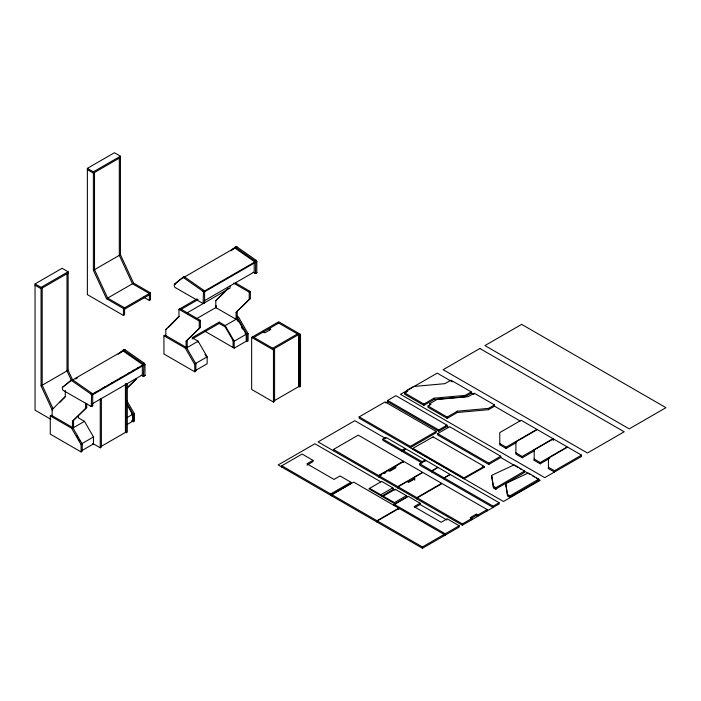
<?xml version="1.0" encoding="UTF-8"?>
<svg xmlns="http://www.w3.org/2000/svg" width="701" height="701" viewBox="0 0 701 701"><rect width="100%" height="100%" fill="white"/><g stroke="black" fill="none" stroke-linecap="round" stroke-linejoin="round"><path stroke-width="1.05" d="M92.076 405.783L92.725 405.406L92.725 394.733A1.236 0.71 60 0 0 91.98 393.34L72.913 380.021A2.059 1.192 60 0 0 71.686 379.889L62.766 387.013A3.146 1.814 60 0 0 62.293 388.275L62.941 390.264L91.235 406.492L91.603 395.382A1.236 0.71 60 0 0 90.85 393.997L71.782 380.669A2.059 1.192 60 0 0 70.556 380.547M144.31 375.622L144.958 375.245L144.958 364.581A1.236 0.71 60 0 0 144.213 363.188L125.137 349.86A2.059 1.192 60 0 0 123.919 349.738L118.119 354.268M203.956 302.858L204.604 302.481L204.604 291.809A1.236 0.71 60 0 0 203.86 290.424L184.784 277.097A2.059 1.192 60 0 0 183.566 276.974L174.645 284.089A3.146 1.814 60 0 0 174.163 285.351L174.821 287.34L203.106 303.568L203.474 292.466A1.236 0.71 60 0 0 202.729 291.073L183.662 277.745A2.059 1.192 60 0 0 182.435 277.622M253.105 272.225L255.339 273.416L256.785 272.523L256.838 261.657A1.236 0.71 60 0 0 256.084 260.264L237.017 246.945A2.059 1.192 60 0 0 235.79 246.813L230.769 250.704M382.948 439.098L382.948 440.394L402.111 451.47L405.108 449.735L405.108 448.438L385.944 437.371L382.948 439.098L402.111 450.173L402.111 451.47M402.926 450.629L402.926 451.926L422.09 463.002L422.09 461.705L425.086 459.97L405.923 448.903L402.926 450.629L422.09 461.705M425.086 461.267L425.086 459.97M549.531 458.436L540.199 463.825L534.188 460.355L534.188 459.05L540.199 462.52L567.258 446.905L553.352 438.879L534.188 449.937L534.188 451.242M540.199 463.825L540.199 462.52M554.447 470.748L554.447 472.053L548.436 468.583L548.436 467.278L554.447 470.748L581.506 455.133L581.506 456.43L544.773 477.635L400.481 394.33L437.214 373.125L452.303 381.835M548.436 459.47L548.436 458.165L567.6 447.098L581.506 455.133M553.352 440.175L553.352 438.879M412.915 448.351L412.915 449.218L463.974 478.748L484.146 467.278L484.154 466.402L433.087 436.881L412.915 448.351L463.983 477.872L484.154 466.402M433.087 437.748L433.087 436.881M463.974 478.748L463.983 477.872M122.877 351.683L122.955 350.868L143.004 364.87L142.925 365.694L91.603 395.382M234.747 248.759L234.826 247.944L254.875 261.955L254.796 262.77L204.639 291.73M505.763 484.172L507.471 494.152A3.146 1.814 0 0 0 508.33 495.195L510.372 495.625L538.578 479.239L529.141 473.368A1.236 0.71 0 0 0 527.564 473.324L506.49 483.173A2.059 1.192 0 0 0 505.763 484.172L507.471 495.449A3.146 1.814 0 0 0 508.33 496.492L510.372 496.921L538.377 480.755L538.377 480.001M204.561 302.683L203.018 303.568M538.578 480.544L538.578 478.914M144.87 375.526L143.372 376.332L141.225 375.149M491.673 476.032L493.373 486.012A3.146 1.814 0 0 0 494.231 487.055L496.273 487.484L524.479 471.098L515.042 465.227A1.236 0.71 0 0 0 513.465 465.184L492.391 475.033A2.059 1.192 0 0 0 491.673 476.032L493.373 487.309A3.146 1.814 0 0 0 494.231 488.36L496.273 488.79L524.287 472.614L524.287 471.869M59.848 402.356L65.692 396.477M72.44 427.733L72.44 421.345L86.714 407.456L86.714 403.487M72.44 421.345L86.714 407.456M165.813 335.674L165.813 329.488L178.965 316.256L178.965 309.316L196.999 298.898M168.406 327.367L179.36 316.344M127.529 387.346L136.695 378.601L127.196 388.161M215.794 307.853L215.794 300.641L228.211 288.137M225.687 291.16L215.794 300.641M186.107 347.6L186.107 341.203L200.381 327.323L200.381 320.375L180.096 308.668M186.107 341.203L200.381 327.323M236.079 319.805L236.079 312.357L250.362 298.468L250.362 291.528L235.606 283.002M236.079 312.357L250.362 298.468M174.645 284.089L183.566 276.974M64.676 385.716L71.686 379.889M231.12 250.695L235.79 246.813M120.02 352.971L123.919 349.738M255.497 273.372L255.707 262.305A1.236 0.71 60 0 0 254.962 260.921L235.886 247.593A2.059 1.192 60 0 0 234.66 247.462M94.512 172.472L94.512 269.666L107.656 298.083L124.568 307.844L124.568 314.793L123.437 315.441L87.371 294.613L87.371 168.354L114.421 152.73L120.432 156.209L120.432 254.7L133.584 283.116L150.496 292.878L150.496 299.818L149.366 300.475L143.705 297.198M87.371 168.354L93.382 171.824L120.432 156.209M120.432 157.506L93.382 173.129L87.371 169.66M50.77 419.251L35.05 410.173L35.05 283.914L62.109 268.29L68.12 271.76L68.12 370.251L72.65 380.056M35.05 283.914L41.061 287.384L68.12 271.76M68.12 273.066L41.061 288.681L35.05 285.211M150.496 292.878L123.437 308.501L106.534 298.74L93.382 270.314L120.432 254.7M106.534 298.74L133.584 283.116M124.568 309.15L149.366 294.832M183.723 277.447L234.826 247.944M183.662 277.745L184.784 277.097M235.886 247.593L237.017 246.945M202.729 291.073L203.86 290.424M254.962 260.921L256.084 260.264M203.772 291.458L254.875 261.955M52.4 410.374L41.061 385.874L68.12 370.251M203.474 292.466L204.604 291.809M255.707 262.305L256.838 261.657M181.217 309.316L198.129 299.555M204.044 300.948L254.2 271.997L254.2 262.446M202.826 303.507L204.604 302.481M255.059 273.355L256.829 272.33M255.252 273.416L256.785 272.523M186.86 313.005L230.068 288.058L230.068 286.069M71.852 380.371L122.955 350.868M71.782 380.669L72.913 380.021M122.789 350.386A2.059 1.192 60 0 1 124.016 350.518L125.137 349.86M75.559 379.004L77.452 377.909M62.766 387.013L63.896 386.356A3.146 1.814 60 0 0 63.695 386.593M165.813 329.488L166.943 328.839M163.938 335.779L165.059 335.131L186.413 347.459L195.877 363.845L195.877 371.144L194.747 371.793L163.938 354.005L163.938 335.779L185.292 348.108L194.747 364.494L194.747 371.793M196.999 318.429L215.785 307.581L236.079 319.297M178.965 309.316L199.259 321.032L200.381 320.375M233.556 283.125L249.232 292.177L250.362 291.528M50.27 415.921L51.392 415.272L72.746 427.592L82.21 443.978L82.21 451.278L81.079 451.935L50.27 434.138L50.27 415.921L71.625 428.25L81.079 444.627L81.079 451.935M90.85 393.997L91.98 393.34M124.016 350.518L143.083 363.837L144.213 363.188M91.901 394.374L143.004 364.87M94.065 393.235L96.904 391.596M102.583 388.319L105.422 386.68M111.1 383.403L112.992 382.308M119.617 378.487L121.51 377.392M128.134 373.563L130.027 372.476M132.866 370.838L134.758 369.742M136.651 368.647L138.544 367.561M143.46 376.341L143.828 365.23L144.958 364.581M245.096 333.615L246.226 334.263L234.195 341.212L233.074 340.555L225.187 326.885L225.187 325.588L237.21 318.64L246.226 334.263L246.217 341.212L234.195 348.152L234.195 341.212L225.187 325.588L219.168 322.118L192.118 337.733L198.129 341.203L207.145 356.827L207.145 363.766L195.123 370.706M192.118 339.039L219.168 323.415L219.168 322.118M185.292 348.108L186.413 347.459M238.638 317.308L237.516 317.956L246.971 334.342L246.971 341.641L248.101 340.993L248.101 333.694L238.638 317.308L236.789 316.239M186.107 348.152L198.129 341.203L198.129 342.509M92.173 403.872L142.329 374.921L142.329 365.37M90.946 406.431L92.725 405.406M143.179 376.279L144.958 375.245M91.051 406.466L92.707 405.511M143.276 376.314L144.941 375.35M91.235 406.492L92.637 405.686M71.625 428.25L72.746 427.592M72.44 428.285L84.462 421.345L93.478 436.96L93.478 443.908L81.456 450.848M195.123 363.766L207.145 356.827M194.747 364.494L195.877 363.845M246.971 334.342L248.101 333.694M252.789 336.752L274.582 349.335L274.582 401.401L273.46 402.05L251.659 389.467L251.659 337.4L278.718 321.785L300.51 334.368L300.51 386.426L299.38 387.083L299.38 335.017L277.587 322.434M253.92 337.4L278.718 323.082M81.456 443.908L93.478 436.96M127.004 417.603L132.559 414.405L127.249 405.213M81.079 444.627L82.21 443.978M134.434 413.827L134.434 421.126L133.304 421.783L133.304 414.475L134.434 413.827L127.074 401.086M127.004 424.552L132.55 421.345L132.55 414.405L131.429 413.756M101.54 446.195L125.418 432.403L125.418 383.596M92.663 443.435L100.243 447.808L101.373 447.159L101.373 398.343M272.707 348.248L297.504 333.93M273.828 348.896L298.635 334.579L298.635 386.645L274.748 400.437M251.659 337.4L273.46 349.983L274.582 349.335M299.38 335.017L300.51 334.368M359.166 416.885L385.094 401.918L436.197 431.422L436.197 432.719L410.269 447.694L410.269 446.388L359.166 416.885L359.166 418.19L503.449 501.495L540.182 480.29L536.414 478.108M387.627 400.455L395.89 395.679L446.993 425.183L446.993 426.488L438.73 431.255L387.627 401.752L387.627 400.455L438.73 429.958L446.993 425.183M406.615 390.606L413.756 386.479L444.942 383.657L450.953 380.187L471.238 391.903L471.238 393.208L465.227 396.678L434.042 399.5L423.895 405.353L404.731 394.295L404.731 392.989L407.737 391.254L406.615 390.606L406.615 391.903M385.532 402.961L388.363 401.331M281.802 467.076L281.802 465.771L302.096 454.055L312.988 460.347L312.988 461.644L306.977 465.122M312.988 460.347L306.977 463.817L334.035 479.44L340.046 475.961L350.938 482.253L350.938 483.559L330.653 495.274L330.653 493.968L281.802 465.771M333.439 450.769L333.439 449.464L358.237 435.146L403.329 461.179L403.329 462.485M404.731 392.989L423.895 404.056L434.042 398.194L465.227 395.373L471.238 391.903M429.897 403.61L437.03 399.491L468.224 396.67L474.235 393.2L494.52 404.915L494.52 406.212L488.509 409.682L457.324 412.503L447.177 418.366L428.013 407.299L428.013 405.993L431.019 404.258L429.897 403.61L429.897 404.915M428.013 405.993L447.177 417.06L457.324 411.207L488.509 408.385L494.52 404.915M402.111 450.173L405.108 448.438M410.269 446.388L436.197 431.422M330.653 493.968L350.938 482.253M437.661 433.63L449.639 426.707L500.742 456.211L500.742 457.516L488.763 464.439L437.661 434.935L437.661 433.63L488.763 463.133L500.742 456.211M331.915 496.001L331.915 494.704L353.707 482.122L445.266 535.091L445.266 533.785L394.164 504.282L394.164 505.587M333.439 449.464L378.522 475.497L403.329 461.179M379.004 477.074L379.004 475.777L388.398 470.353L389.905 471.221L395.916 467.751L394.418 466.884L394.418 468.18M394.418 466.884L403.811 461.46L422.598 472.308L397.791 486.625L379.004 475.777M381.283 475.208L378.522 476.803L378.522 475.497M384.034 473.622L385.874 472.553M388.626 470.967L395.977 466.726M419.776 463.843L425.787 460.373L437.818 467.313L431.807 470.792L419.776 463.843L419.776 465.149L431.807 472.088L431.807 470.792M369.646 488.334L380.801 494.783L392.823 487.835L393.62 489.219L381.598 496.159L368.849 488.799L381.668 481.394L392.823 487.835M398.054 488.071L398.054 486.774L407.447 481.35L408.955 482.218L414.966 478.748L413.459 477.88L413.459 479.177L414.966 480.045M413.459 477.88L422.852 472.456L441.639 483.304L416.841 497.622L398.054 486.774M407.903 482.095L414.326 478.38M432.061 470.941L438.072 467.471L450.103 474.411L444.092 477.88L432.061 470.941L432.061 472.237L444.092 479.186L444.092 477.88M383.219 496.177L394.374 502.617L406.405 495.677L407.193 497.053L395.171 504.001L382.422 496.632L395.241 489.237L406.405 495.677M394.164 504.282L408.07 496.255L420.092 503.195L420.092 504.501L414.939 507.48M444.241 477.968L493.092 506.175L493.092 507.471L444.241 479.274L444.241 477.968L450.252 474.498L499.103 502.705L499.103 504.001L462.371 525.207L318.088 441.902L354.811 420.696L385.936 438.668M331.915 494.704L377.007 520.738L398.799 508.155L398.799 509.452M377.348 522.236L377.348 520.931L399.141 508.348M417.288 499.173L417.288 497.876L442.086 483.559L487.177 509.592L487.177 510.889M499.769 443.514L506.087 447.168L536.905 429.38L521.123 420.267L499.769 432.596L499.769 444.82L506.087 448.474L516.357 442.541M420.092 503.195L414.081 506.674L441.139 522.289L447.15 518.819L459.164 525.759L459.164 527.064L422.44 548.27L278.148 464.965L314.88 443.759L380.897 481.867M515.901 452.837L522.227 456.482L553.036 438.695L553.036 440M553.036 438.695L537.255 429.582L515.901 441.91L515.901 454.134L522.227 457.788L534.364 450.778M487.177 509.592L477.784 515.016L476.277 514.148L470.266 517.618L471.764 518.486L471.764 519.783M471.125 518.425L476.277 515.445L477.784 516.313L477.784 515.016M377.348 520.931L422.44 546.964L444.232 534.381L444.232 535.687M445.266 533.785L459.164 525.759M417.288 497.876L462.371 523.91L471.764 518.486M493.092 506.175L499.103 502.705M256.627 272.724L256.18 272.698M471.16 392.726L473.99 394.356M493.793 405.791L520.203 421.038M445.88 425.84L448.701 427.47M500.575 457.42L517.548 467.217M519.432 468.312L521.325 469.398M524.146 471.028L529.807 474.297M532.637 475.926L534.521 477.022M263.313 331.976L264.812 332.844L270.823 329.374L269.324 328.506L269.324 329.812M218.8 323.196L225.187 326.885M204.894 331.222L234.195 348.152M393.156 488.947L395.04 490.034M419.557 504.194L446.905 519.984M131.438 420.705L133.304 421.783M84.462 421.345L78.451 417.875L78.451 415.702M482.262 466.183L484.146 467.278M394.374 502.617L395.171 504.001M380.801 494.783L381.598 496.159M237.21 319.945L238.261 321.768M241.416 327.236L242.467 329.058M204.972 354.355L206.024 356.178M127.004 403.557L133.304 414.475M76.681 435.636L77.741 437.477M78.801 439.308L79.861 441.148M71.528 380.704L66.989 370.908L66.989 273.714M53.074 408.744L42.191 385.226L42.191 288.032M548.436 458.165L548.436 468.583M538.464 478.765L538.464 480.693M538.377 478.704L538.377 480.755M534.188 449.937L534.188 460.355M524.436 470.704L524.436 472.483M524.287 470.564L524.287 472.614M522.227 456.482L522.227 457.788M510.372 495.625L510.372 496.921M510.258 495.668L510.258 496.974M510.135 495.712L510.135 497.009M510.004 495.738L510.004 497.044M509.864 495.756L509.864 497.062M509.723 495.765L509.723 497.062M509.583 495.756L509.583 497.062M509.443 495.738L509.443 497.044M509.312 495.712L509.312 497.009M509.075 495.625L509.189 496.974M508.33 495.195L508.33 496.492M507.471 494.152L507.471 495.449M506.087 447.168L506.087 448.474M496.273 487.484L496.273 488.79M496.159 487.537L496.159 488.834M496.036 487.572L495.905 488.904M495.765 487.616L495.765 488.921M495.625 487.624L495.625 488.921M495.484 487.616L495.484 488.921M495.344 487.598L495.344 488.904M495.213 487.572L495.213 488.877M495.09 487.537L495.09 488.834M494.976 487.484L494.976 488.79M494.231 487.055L494.231 488.36M493.373 486.012L493.373 487.309M488.763 463.133L488.763 464.439M488.509 408.385L488.509 409.682M476.277 514.148L476.277 515.445M465.227 395.373L465.227 396.678M462.371 523.91L462.371 525.207M457.324 411.207L457.324 412.503M447.177 417.06L447.177 418.366M438.73 429.958L438.73 431.255M434.042 398.194L434.042 399.5M423.895 404.056L423.895 405.353M422.44 546.964L422.44 548.27M416.841 497.622L416.841 498.919M397.791 486.625L397.791 487.922M377.007 520.738L377.007 522.035M273.46 349.983L273.46 402.05M249.232 292.177L249.232 299.117M237.21 311.7L237.21 319.157M233.074 340.555L233.074 347.503M216.162 305.627L216.162 307.774M199.259 321.032L199.259 327.972M187.228 340.555L187.228 348.011M149.366 300.475L149.366 293.526L132.463 283.765L119.31 255.348L119.31 158.154M127.302 383.377L127.302 432.193L126.171 432.841L126.171 384.025M123.437 308.501L123.437 315.441M100.243 399L100.243 447.808M93.382 171.824L93.382 270.314M85.592 403.154L85.592 408.105M73.561 420.688L73.561 428.145M65.298 390.439L65.298 396.398L52.146 409.629L52.146 415.807M41.061 287.384L41.061 385.874M143.083 363.837A1.236 0.71 60 0 1 143.828 365.23M175.329 284.308A3.146 1.814 60 0 1 175.776 283.441M491.673 477.337A2.059 1.192 0 0 1 491.769 476.873M505.763 485.469A2.059 1.192 0 0 1 505.815 485.101M479.878 348.493L443.146 369.699L587.438 453.004L624.162 431.798L479.878 348.493M521.658 324.37L484.934 345.575L629.218 428.881L665.95 407.675L521.658 324.37"/></g></svg>
